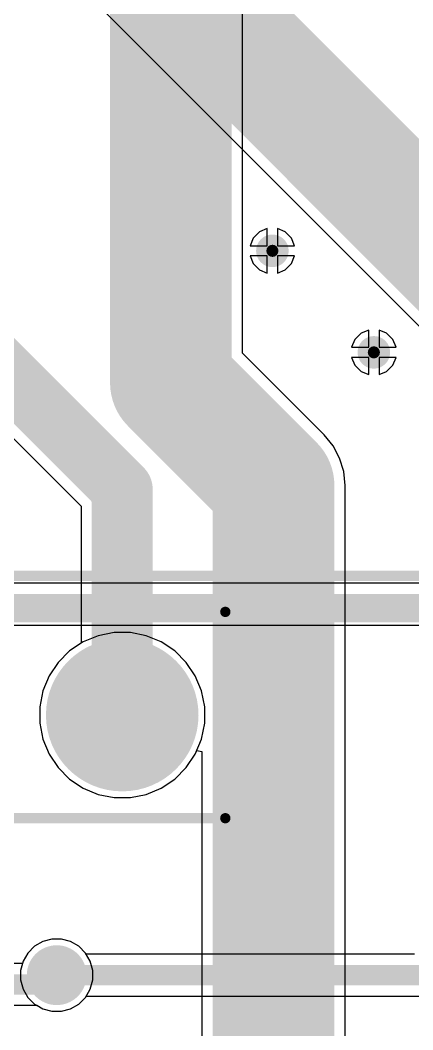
# Model space of a CAD drawing. Header units: inches. Extents: x -0.01 to 4.3, y -0.01 to 7.88.
# Drawn here: x 1.429 to 1.809, y 2.296 to 3.275 of the extents above; entities that cross this region are included whole.
import ezdxf

# ---------------------------------------------------------------- set-up
doc = ezdxf.new("R2010")
doc.units = ezdxf.units.IN
doc.header["$MEASUREMENT"] = 0
for name, color, linetype in [('Bottom Layer', 5, 'Continuous'), ('Bottom Solder', 6, 'Continuous'), ('Multi-Layer', 9, 'Continuous'), ('Pad Holes', 156, 'Continuous'), ('Route Tool Path', 56, 'Continuous'), ('Top Layer', 1, 'Continuous'), ('Top Overlay', 2, 'Continuous'), ('Top Solder', 216, 'Continuous'), ('Via Holes', 16, 'Continuous')]:
    doc.layers.add(name, color=color, linetype=linetype)

# ---------------------------------------------------------------- blocks, each defined once
blk = doc.blocks.new('DC_DC_B_____33')
at = {"layer": 'Top Overlay'}
blk.add_lwpolyline([(2.12598, 0.90551, 0.01, 0.01, 0), (0, 0.90551, 0.01, 0.01, 0)], format="xyseb", dxfattribs=at)
blk = doc.blocks.new('M_______M____S______34')
at = {"layer": 'Bottom Layer'}
h = blk.add_hatch(color=5, dxfattribs=at)
edge = h.paths.add_edge_path()
edge.add_arc((0.45, 1.075), 0.07, 0, 360)
at = {"layer": 'Bottom Solder'}
h = blk.add_hatch(color=6, dxfattribs=at)
edge = h.paths.add_edge_path()
edge.add_arc((0.45, 1.075), 0.074, 0, 360)
at = {"layer": 'Multi-Layer'}
h = blk.add_hatch(color=9, dxfattribs=at)
edge = h.paths.add_edge_path()
edge.add_arc((0.45, 1.075), 0.07, 0, 360)
at = {"layer": 'Pad Holes'}
h = blk.add_hatch(color=7, dxfattribs=at)
edge = h.paths.add_edge_path()
edge.add_arc((0.45, 1.075), 0.0405, 0, 360)
at = {"layer": 'Top Layer'}
h = blk.add_hatch(color=1, dxfattribs=at)
edge = h.paths.add_edge_path()
edge.add_arc((0.45, 1.075), 0.07, 0, 360)
at = {"layer": 'Top Solder'}
h = blk.add_hatch(color=216, dxfattribs=at)
edge = h.paths.add_edge_path()
edge.add_arc((0.45, 1.075), 0.074, 0, 360)
at = {"layer": 'Route Tool Path'}
blk.add_lwpolyline([(-0.95, 1.175, 0.008, 0.008, 0), (0.95, 1.175, 0.008, 0.008, 0)], format="xyseb", dxfattribs=at)
at = {"layer": 'Top Overlay'}
for points in [[(-0.95, 1.175, 0.02, 0.02, 0), (0.95, 1.175, 0.02, 0.02, 0)], [(0.15, 1.175, 0.01, 0.01, 0), (0.55, 1.175, 0.01, 0.01, 0)], [(0.55, 0.975, 0.01, 0.01, 0), (0.55, 1.175, 0.01, 0.01, 0)], [(0.15, 0.975, 0.01, 0.01, 0), (0.55, 0.975, 0.01, 0.01, 0)]]:
    blk.add_lwpolyline(points, format="xyseb", dxfattribs=at)
for points in [[(0.5475, 1.175, 0.005, 0.005, 1), (0.5525, 1.175, 0.005, 0.005, 1)], [(0.5475, 1.175, 0.005, 0.005, 1), (0.5525, 1.175, 0.005, 0.005, 1)], [(0.5475, 0.975, 0.005, 0.005, 1), (0.5525, 0.975, 0.005, 0.005, 1)], [(0.5475, 0.975, 0.005, 0.005, 1), (0.5525, 0.975, 0.005, 0.005, 1)]]:
    blk.add_lwpolyline(points, format="xyseb", close=True, dxfattribs=at)

msp = doc.modelspace()

# ---------------------------------------------------------------- hatches: boundary and pattern name
at = {"layer": 'Bottom Layer'}
h = msp.add_hatch(color=5, dxfattribs=at)
edge = h.paths.add_edge_path()
edge.add_arc((1.67323, 3.05118), 0.01181, 0, 360)
h = msp.add_hatch(color=5, dxfattribs=at)
edge = h.paths.add_edge_path()
edge.add_arc((1.77165, 2.95276), 0.01181, 0, 360)
h = msp.add_hatch(color=5, dxfattribs=at)
edge = h.paths.add_edge_path()
edge.add_arc((1.464, 2.349), 0.025, 0, 360)
at = {"layer": 'Bottom Solder'}
h = msp.add_hatch(color=6, dxfattribs=at)
edge = h.paths.add_edge_path()
edge.add_arc((1.67323, 3.05118), 0.01581, 0, 360)
h = msp.add_hatch(color=6, dxfattribs=at)
edge = h.paths.add_edge_path()
edge.add_arc((1.77165, 2.95276), 0.01581, 0, 360)
h = msp.add_hatch(color=6, dxfattribs=at)
edge = h.paths.add_edge_path()
edge.add_arc((1.464, 2.349), 0.029, 0, 360)
at = {"layer": 'Top Layer'}
h = msp.add_hatch(color=1, dxfattribs=at)
edge = h.paths.add_edge_path()
edge.add_arc((1.67323, 3.05118), 0.01181, 0, 360)
h = msp.add_hatch(color=1, dxfattribs=at)
edge = h.paths.add_edge_path()
edge.add_arc((1.77165, 2.95276), 0.01181, 0, 360)
h = msp.add_hatch(color=1, dxfattribs=at)
edge = h.paths.add_edge_path()
edge.add_arc((1.464, 2.349), 0.025, 0, 360)
at = {"layer": 'Top Solder'}
h = msp.add_hatch(color=216, dxfattribs=at)
edge = h.paths.add_edge_path()
edge.add_arc((1.67323, 3.05118), 0.01581, 0, 360)
h = msp.add_hatch(color=216, dxfattribs=at)
edge = h.paths.add_edge_path()
edge.add_arc((1.77165, 2.95276), 0.01581, 0, 360)
h = msp.add_hatch(color=216, dxfattribs=at)
edge = h.paths.add_edge_path()
edge.add_arc((1.464, 2.349), 0.029, 0, 360)
at = {"layer": 'Via Holes'}
h = msp.add_hatch(color=7, dxfattribs=at)
edge = h.paths.add_edge_path()
edge.add_arc((1.67323, 3.05118), 0.00591, 0, 360)
h = msp.add_hatch(color=7, dxfattribs=at)
edge = h.paths.add_edge_path()
edge.add_arc((1.77165, 2.95276), 0.00591, 0, 360)
h = msp.add_hatch(color=7, dxfattribs=at)
edge = h.paths.add_edge_path()
edge.add_arc((1.464, 2.349), 0.014, 0, 360)

# ---------------------------------------------------------------- linework, layer by layer
at = {"layer": 'Bottom Layer'}
for p, q in [((1.25015, 3.54345), (2.0274, 2.7662)), ((1.65474, 3.06354), (1.65169, 3.05618)), ((1.66087, 3.06967), (1.65474, 3.06354)), ((1.66823, 3.07272), (1.66087, 3.06967)), ((1.66823, 3.05618), (1.66823, 3.07272)), ((1.68558, 3.06967), (1.67823, 3.07272)), ((1.67823, 3.07272), (1.67823, 3.05618)), ((1.69172, 3.06354), (1.68558, 3.06967)), ((1.69477, 3.05618), (1.69172, 3.06354)), ((1.65169, 3.05618), (1.66823, 3.05618)), ((1.67823, 3.05618), (1.69477, 3.05618)), ((1.66823, 3.04618), (1.65169, 3.04618)), ((1.65169, 3.04618), (1.65474, 3.03883)), ((1.66823, 3.02964), (1.66823, 3.04618)), ((1.69477, 3.04618), (1.67823, 3.04618)), ((1.67823, 3.04618), (1.67823, 3.02964)), ((1.69172, 3.03883), (1.69477, 3.04618)), ((1.65474, 3.03883), (1.66087, 3.03269)), ((1.68558, 3.03269), (1.69172, 3.03883)), ((1.66087, 3.03269), (1.66823, 3.02964)), ((1.67823, 3.02964), (1.68558, 3.03269)), ((1.7593, 2.97125), (1.75316, 2.96511)), ((1.76665, 2.97429), (1.7593, 2.97125)), ((1.76665, 2.95776), (1.76665, 2.97429)), ((1.78401, 2.97125), (1.77665, 2.97429)), ((1.77665, 2.97429), (1.77665, 2.95776)), ((1.79014, 2.96511), (1.78401, 2.97125)), ((1.75316, 2.96511), (1.75012, 2.95776)), ((1.75012, 2.95776), (1.76665, 2.95776)), ((1.77665, 2.95776), (1.79319, 2.95776)), ((1.79319, 2.95776), (1.79014, 2.96511)), ((1.76665, 2.94776), (1.75012, 2.94776)), ((1.75012, 2.94776), (1.75316, 2.9404)), ((1.76665, 2.93122), (1.76665, 2.94776)), ((1.79319, 2.94776), (1.77665, 2.94776)), ((1.77665, 2.94776), (1.77665, 2.93122)), ((1.79014, 2.9404), (1.79319, 2.94776)), ((1.75316, 2.9404), (1.7593, 2.93427)), ((1.78401, 2.93427), (1.79014, 2.9404)), ((1.7593, 2.93427), (1.76665, 2.93122)), ((1.77665, 2.93122), (1.78401, 2.93427)), ((2.0274, 2.72889), (0.77872, 2.72889)), ((0.77034, 2.68843), (2.16693, 2.68843)), ((1.48966, 2.67208), (1.47656, 2.66332)), ((1.50422, 2.67811), (1.48966, 2.67208)), ((1.51968, 2.68118), (1.50422, 2.67811)), ((1.53544, 2.68118), (1.51968, 2.68118)), ((1.55089, 2.67811), (1.53544, 2.68118)), ((1.56545, 2.67208), (1.55089, 2.67811)), ((1.57856, 2.66332), (1.56545, 2.67208)), ((1.47656, 2.66332), (1.46542, 2.65218)), ((1.5897, 2.65218), (1.57856, 2.66332)), ((1.46542, 2.65218), (1.45666, 2.63908)), ((1.59845, 2.63908), (1.5897, 2.65218)), ((1.45666, 2.63908), (1.45063, 2.62452)), ((1.60448, 2.62452), (1.59845, 2.63908)), ((1.45063, 2.62452), (1.44756, 2.60906)), ((1.60756, 2.60906), (1.60448, 2.62452)), ((1.44756, 2.60906), (1.44756, 2.5933)), ((1.60756, 2.5933), (1.60756, 2.60906)), ((1.44756, 2.5933), (1.45063, 2.57785)), ((1.60448, 2.57785), (1.60756, 2.5933)), ((1.45063, 2.57785), (1.45666, 2.56329)), ((1.59845, 2.56329), (1.60448, 2.57785)), ((1.45666, 2.56329), (1.46542, 2.55018)), ((1.5897, 2.55018), (1.59845, 2.56329)), ((1.46542, 2.55018), (1.47656, 2.53904)), ((1.57856, 2.53904), (1.5897, 2.55018)), ((1.47656, 2.53904), (1.48966, 2.53029)), ((1.56545, 2.53029), (1.57856, 2.53904)), ((1.48966, 2.53029), (1.50422, 2.52426)), ((1.55089, 2.52426), (1.56545, 2.53029)), ((1.50422, 2.52426), (1.51968, 2.52118)), ((1.51968, 2.52118), (1.53544, 2.52118)), ((1.53544, 2.52118), (1.55089, 2.52426)), ((1.45049, 2.38161), (1.44251, 2.37701)), ((1.45939, 2.384), (1.45049, 2.38161)), ((1.46861, 2.384), (1.45939, 2.384)), ((1.47751, 2.38161), (1.46861, 2.384)), ((1.48549, 2.37701), (1.47751, 2.38161)), ((1.43599, 2.37049), (1.43139, 2.36251)), ((1.44251, 2.37701), (1.43599, 2.37049)), ((1.49201, 2.37049), (1.48549, 2.37701)), ((1.49273, 2.36923), (1.49201, 2.37049)), ((1.81118, 2.36923), (1.49273, 2.36923)), ((1.43139, 2.36251), (1.429, 2.35361)), ((1.429, 2.35361), (1.429, 2.34439)), ((1.429, 2.34439), (1.43139, 2.33549)), ((1.43139, 2.33549), (1.43599, 2.32751)), ((1.43599, 2.32751), (1.44251, 2.32099)), ((1.44251, 2.32099), (1.45049, 2.31639)), ((1.47751, 2.31639), (1.48549, 2.32099)), ((1.48549, 2.32099), (1.49201, 2.32751)), ((1.49201, 2.32751), (1.49273, 2.32877)), ((1.49273, 2.32877), (1.81956, 2.32877)), ((1.45049, 2.31639), (1.45939, 2.314)), ((1.45939, 2.314), (1.46861, 2.314)), ((1.46861, 2.314), (1.47751, 2.31639))]:
    msp.add_line(p, q, dxfattribs=at)
for points in [[(1.29921, 3.59252, 0.11811, 0.11811, 0), (2.09646, 2.79528, 0.11811, 0.11811, 0)], [(0.77034, 2.70866, 0.01969, 0.01969, 0), (2.16693, 2.70866, 0.01969, 0.01969, 0)], [(1.464, 2.349, 0.01969, 0.01969, 0), (1.81956, 2.349, 0.01969, 0.01969, 0)]]:
    msp.add_lwpolyline(points, format="xyseb", dxfattribs=at)
msp.add_lwpolyline([(1.45908, 2.349, 0.00984, 0.00984, 1), (1.46892, 2.349, 0.00984, 0.00984, 1)], format="xyseb", close=True, dxfattribs=at)
at = {"layer": 'Top Layer'}
for p, q in [((1.64419, 2.95197), (1.64419, 3.51427)), ((1.07566, 3.21566), (1.48769, 2.80363)), ((1.65474, 3.06354), (1.65169, 3.05618)), ((1.66087, 3.06967), (1.65474, 3.06354)), ((1.66823, 3.07272), (1.66087, 3.06967)), ((1.66823, 3.05618), (1.66823, 3.07272)), ((1.68558, 3.06967), (1.67823, 3.07272)), ((1.67823, 3.07272), (1.67823, 3.05618)), ((1.69172, 3.06354), (1.68558, 3.06967)), ((1.69477, 3.05618), (1.69172, 3.06354)), ((1.65169, 3.05618), (1.66823, 3.05618)), ((1.67823, 3.05618), (1.69477, 3.05618)), ((1.66823, 3.04618), (1.65169, 3.04618)), ((1.65169, 3.04618), (1.65474, 3.03883)), ((1.66823, 3.02964), (1.66823, 3.04618)), ((1.69477, 3.04618), (1.67823, 3.04618)), ((1.67823, 3.04618), (1.67823, 3.02964)), ((1.69172, 3.03883), (1.69477, 3.04618)), ((1.65474, 3.03883), (1.66087, 3.03269)), ((1.68558, 3.03269), (1.69172, 3.03883)), ((1.66087, 3.03269), (1.66823, 3.02964)), ((1.67823, 3.02964), (1.68558, 3.03269)), ((1.7593, 2.97125), (1.75316, 2.96511)), ((1.76665, 2.97429), (1.7593, 2.97125)), ((1.76665, 2.95776), (1.76665, 2.97429)), ((1.78401, 2.97125), (1.77665, 2.97429)), ((1.77665, 2.97429), (1.77665, 2.95776)), ((1.79014, 2.96511), (1.78401, 2.97125)), ((1.75316, 2.96511), (1.75012, 2.95776)), ((1.75012, 2.95776), (1.76665, 2.95776)), ((1.77665, 2.95776), (1.79319, 2.95776)), ((1.79319, 2.95776), (1.79014, 2.96511)), ((1.7234, 2.87277), (1.64419, 2.95197)), ((1.76665, 2.94776), (1.75012, 2.94776)), ((1.75012, 2.94776), (1.75316, 2.9404)), ((1.76665, 2.93122), (1.76665, 2.94776)), ((1.79319, 2.94776), (1.77665, 2.94776)), ((1.77665, 2.94776), (1.77665, 2.93122)), ((1.79014, 2.9404), (1.79319, 2.94776)), ((1.75316, 2.9404), (1.7593, 2.93427)), ((1.78401, 2.93427), (1.79014, 2.9404)), ((1.7593, 2.93427), (1.76665, 2.93122)), ((1.77665, 2.93122), (1.78401, 2.93427)), ((1.73203, 2.86225), (1.7234, 2.87277)), ((1.73844, 2.85025), (1.73203, 2.86225)), ((1.74239, 2.83724), (1.73844, 2.85025)), ((1.74372, 2.8237), (1.74239, 2.83724)), ((1.74372, 1.90793), (1.74372, 2.8237)), ((1.48769, 2.80363), (1.48769, 2.67076)), ((1.47656, 2.66332), (1.46542, 2.65218)), ((1.48769, 2.67076), (1.47656, 2.66332)), ((1.46542, 2.65218), (1.45666, 2.63908)), ((1.45666, 2.63908), (1.45063, 2.62452)), ((1.45063, 2.62452), (1.44756, 2.60906)), ((1.44756, 2.60906), (1.44756, 2.5933)), ((1.44756, 2.5933), (1.45063, 2.57785)), ((1.45063, 2.57785), (1.45666, 2.56329)), ((1.59845, 2.56329), (1.59994, 2.56688)), ((1.59994, 2.56688), (1.60494, 2.56588)), ((1.60494, 2.56588), (1.60494, 1.93667)), ((1.45666, 2.56329), (1.46542, 2.55018)), ((1.5897, 2.55018), (1.59845, 2.56329)), ((1.46542, 2.55018), (1.47656, 2.53904)), ((1.57856, 2.53904), (1.5897, 2.55018)), ((1.47656, 2.53904), (1.48966, 2.53029)), ((1.56545, 2.53029), (1.57856, 2.53904)), ((1.48966, 2.53029), (1.50422, 2.52426)), ((1.55089, 2.52426), (1.56545, 2.53029)), ((1.50422, 2.52426), (1.51968, 2.52118)), ((1.51968, 2.52118), (1.53544, 2.52118)), ((1.53544, 2.52118), (1.55089, 2.52426)), ((1.45049, 2.38161), (1.44251, 2.37701)), ((1.45939, 2.384), (1.45049, 2.38161)), ((1.46861, 2.384), (1.45939, 2.384)), ((1.47751, 2.38161), (1.46861, 2.384)), ((1.48549, 2.37701), (1.47751, 2.38161)), ((1.43599, 2.37049), (1.43139, 2.36251)), ((1.44251, 2.37701), (1.43599, 2.37049)), ((1.49201, 2.37049), (1.48549, 2.37701)), ((1.49661, 2.36251), (1.49201, 2.37049)), ((1.43077, 2.36023), (0.55224, 2.36023)), ((1.43139, 2.36251), (1.43077, 2.36023)), ((1.499, 2.35361), (1.49661, 2.36251)), ((1.499, 2.34439), (1.499, 2.35361)), ((1.49661, 2.33549), (1.499, 2.34439)), ((1.49201, 2.32751), (1.49661, 2.33549)), ((0.54386, 2.31977), (1.44463, 2.31977)), ((1.44463, 2.31977), (1.45049, 2.31639)), ((1.47751, 2.31639), (1.48549, 2.32099)), ((1.48549, 2.32099), (1.49201, 2.32751)), ((1.45049, 2.31639), (1.45939, 2.314)), ((1.45939, 2.314), (1.46861, 2.314)), ((1.46861, 2.314), (1.47751, 2.31639))]:
    msp.add_line(p, q, dxfattribs=at)
for points in [[(1.5748, 2.92323, 0.11811, 0.11811, 0), (1.5748, 3.65186, 0.11811, 0.11811, 0)], [(1.10385, 3.24385, 0.05906, 0.05906, 0), (1.52756, 2.82014, 0.05906, 0.05906, 0)], [(1.5748, 2.92323, 0.11811, 0.11811, 0), (1.67433, 2.8237, 0.11811, 0.11811, 0)], [(1.67433, 1.90793, 0.11811, 0.11811, 0), (1.67433, 2.8237, 0.11811, 0.11811, 0)], [(1.52756, 2.60118, 0.05906, 0.05906, 0), (1.52756, 2.82014, 0.05906, 0.05906, 0)], [(1.449, 2.34, 0.01969, 0.01969, 0), (1.458, 2.349, 0.01969, 0.01969, 0)], [(1.458, 2.349, 0.01969, 0.01969, 0), (1.464, 2.349, 0.01969, 0.01969, 0)], [(0.54386, 2.34, 0.01969, 0.01969, 0), (1.449, 2.34, 0.01969, 0.01969, 0)]]:
    msp.add_lwpolyline(points, format="xyseb", dxfattribs=at)
for points in [[(1.54528, 2.92323, 0.05906, 0.05906, 1), (1.60433, 2.92323, 0.05906, 0.05906, 1)], [(1.54528, 2.92323, 0.05906, 0.05906, 1), (1.60433, 2.92323, 0.05906, 0.05906, 1)], [(1.6448, 2.8237, 0.05906, 0.05906, 1), (1.70386, 2.8237, 0.05906, 0.05906, 1)], [(1.6448, 2.8237, 0.05906, 0.05906, 1), (1.70386, 2.8237, 0.05906, 0.05906, 1)], [(1.5128, 2.82014, 0.02953, 0.02953, 1), (1.54232, 2.82014, 0.02953, 0.02953, 1)], [(1.5128, 2.82014, 0.02953, 0.02953, 1), (1.54232, 2.82014, 0.02953, 0.02953, 1)], [(1.5128, 2.60118, 0.02953, 0.02953, 1), (1.54232, 2.60118, 0.02953, 0.02953, 1)], [(1.45308, 2.349, 0.00984, 0.00984, 1), (1.46292, 2.349, 0.00984, 0.00984, 1)], [(1.45308, 2.349, 0.00984, 0.00984, 1), (1.46292, 2.349, 0.00984, 0.00984, 1)], [(1.45908, 2.349, 0.00984, 0.00984, 1), (1.46892, 2.349, 0.00984, 0.00984, 1)], [(1.44408, 2.34, 0.00984, 0.00984, 1), (1.45392, 2.34, 0.00984, 0.00984, 1)], [(1.44408, 2.34, 0.00984, 0.00984, 1), (1.45392, 2.34, 0.00984, 0.00984, 1)]]:
    msp.add_lwpolyline(points, format="xyseb", close=True, dxfattribs=at)

# ---------------------------------------------------------------- block references
at = {"rotation": 180}
msp.add_blockref('DC_DC_B_____33', (2.15551, 3.64173), dxfattribs=at)
msp.add_blockref('M_______M____S______34', (1.07756, 1.52618))

doc.saveas('drawing.dxf')
